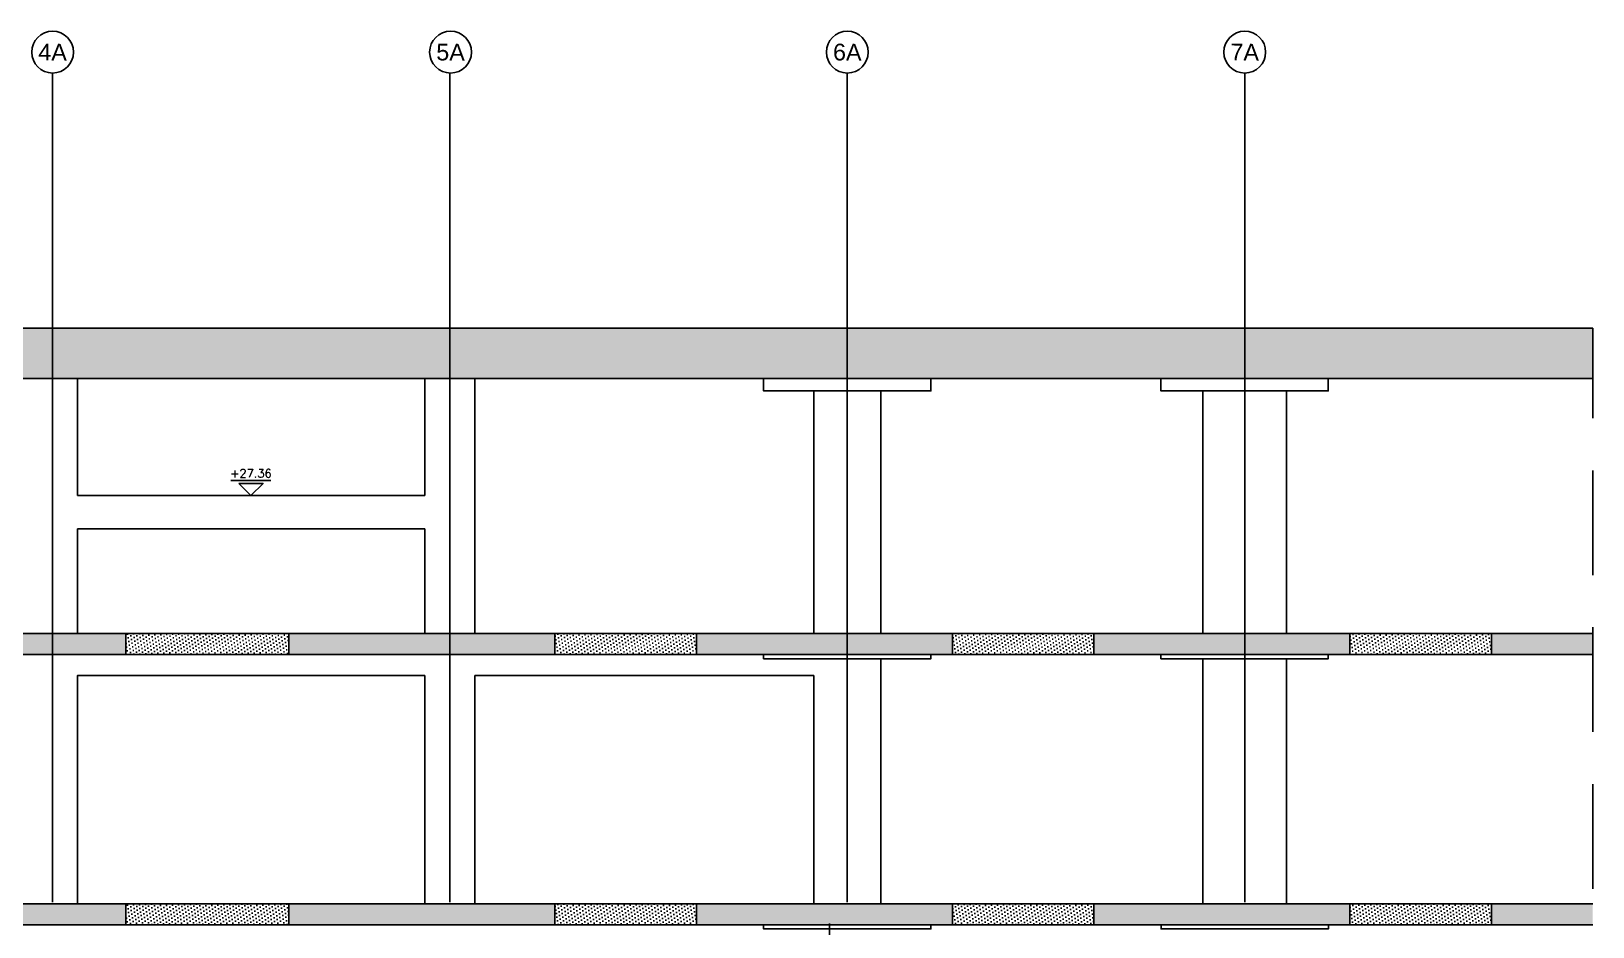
# Model space of a CAD drawing. Header units: millimetres. Extents: x 400382 to 401267, y 4543945 to 4544126.
# Drawn here: x 401090.51 to 401127.84, y 4543983.55 to 4544004.96 of the extents above; entities that cross this region are included whole.
import ezdxf
from ezdxf.enums import TextEntityAlignment as Align

# ---------------------------------------------------------------- set-up
doc = ezdxf.new("R2010")
doc.units = ezdxf.units.MM
for name, pattern in [('AKS', [3, 2.5, -0.25, 0, -0.25]), ('CIZGI', [0.4, 0.25, -0.15]), ('CONTINU', [0]), ('HIDDEN', [0.375, 0.25, -0.125])]:
    doc.linetypes.add(name, pattern=pattern)
for name, color, linetype in [('aks prota', 2, 'AKS'), ('caks prota', 4, 'Continuous'), ('görünüş prota', 4, 'Continuous'), ('kesik prota', 2, 'CIZGI'), ('kesit prota', 1, 'Continuous'), ('kesit tarama prota', 252, 'Continuous'), ('kot prota', 4, 'Continuous'), ('merdiven prota', 2, 'Continuous'), ('PRT-CST-rc_level', 6, 'Continuous'), ('PRT-CST-rc_levermark', 4, 'Continuous'), ('st_s_ölçü', 4, 'Continuous'), ('taks prota', 7, 'Continuous'), ('temel prota', 6, 'Continuous'), ('ölçü prota', 4, 'Continuous')]:
    doc.layers.add(name, color=color, linetype=linetype)
doc.styles.add('OLCU', font='romanstw.shx')
doc.styles.get("Standard").update_dxf_attribs({"font": 'Arial.ttf'})
doc.styles.add('TAKS', font='Arial Unicode.ttf')
doc.dimstyles.new('1-100', dxfattribs={"dimscale": 0.5, "dimtxt": 2, "dimasz": 7.5, "dimexe": 3, "dimexo": 5, "dimgap": 5, "dimtad": 3, "dimdec": 1, "dimlfac": 2, "dimzin": 9, "dimdsep": 46, "dimtxsty": 'Standard', "dimblk": 'OBLIQUE', "dimcen": 0.09, "dimclrd": 3, "dimclre": 3, "dimclrt": 1, "dimadec": 3, "dimazin": 0, "dimtfac": 1, "dimtdec": 1, "dimtofl": 0, "dimtmove": 0, "dimatfit": 3, "dimfxl": 4, "dimtolj": 1, "dimtzin": 0, "dimarcsym": 0})
pattern_1 = [(36, (400969.83751, 4543653.065206), (-0.014547592, 0.087543451), [0, -0.079375])]

# ---------------------------------------------------------------- blocks, each defined once
blk = doc.blocks.new('_Oblique')
at = {"layer": 'st_s_ölçü', "lineweight": -2}
blk.add_line((-0.5, -0.5), (0.5, 0.5), dxfattribs=at)
blk = doc.blocks.new('*D102')
at = {"layer": 'Defpoints', "color": 0, "transparency": 16777216}
for p in [(401109.595, 4543969.307), (401109.917, 4543969.307), (401109.917, 4543967.807)]:
    blk.add_point(p, dxfattribs=at)
at = {"layer": 'temel prota', "color": 3, "lineweight": -2, "transparency": 16777216}
for p, q in [((401109.595, 4543969.307), (401109.595, 4543983.623)), ((401109.595, 4543969.307), (401108.095, 4543969.307)), ((401109.595, 4543967.807), (401108.095, 4543967.807)), ((401109.595, 4543967.807), (401109.595, 4543964.057))]:
    blk.add_line(p, q, dxfattribs=at)
at = {"layer": 'temel prota', "color": 3, "lineweight": -2, "transparency": 16777216, "xscale": 3.75, "yscale": 3.75, "zscale": 3.75}
for p, rotation in [((401109.595, 4543969.307), 270), ((401109.595, 4543967.807), 90)]:
    blk.add_blockref('_Oblique', p, dxfattribs=dict(at, rotation=rotation))
at = {"layer": 'temel prota', "color": 1, "transparency": 16777216, "insert": (401106.584, 4543980.215), "char_height": 1, "attachment_point": 5, "rotation": 90}
blk.add_mtext('\\A1;3.0', dxfattribs=at)
blk = doc.blocks.new('KOTK5')
at = {"layer": 'PRT-CST-rc_levermark'}
blk.add_line((217, 160), (-213, 160), dxfattribs=at)
blk.add_lwpolyline([(130, 130), (-130, 130), (0, 0)], close=True, dxfattribs=at)
at = {"layer": 'PRT-CST-rc_level', "style": 'OLCU'}
blk.add_attdef('000.00', text='', height=90, dxfattribs=at).set_placement((0, 193), align=Align.CENTER)

msp = doc.modelspace()

# ---------------------------------------------------------------- hatches: boundary and pattern name
at = {"layer": 'kesit tarama prota'}
h = msp.add_hatch(color=256, dxfattribs=at)
h.dxf.hatch_style = 1
h.paths.add_polyline_path([(401069.77083, 4543997.85699), (401069.77083, 4543997.15699), (401069.37083, 4543997.15699), (401069.37083, 4543996.65699), (401127.84038, 4543996.65699), (401127.84038, 4543997.85699)])
h = msp.add_hatch(color=256, dxfattribs=at)
h.dxf.hatch_style = 1
h.paths.add_polyline_path([(401092.77069, 4543990.55699), (401088.37083, 4543990.55699), (401088.37083, 4543990.05699), (401092.77069, 4543990.05699)])
h = msp.add_hatch(dxfattribs=at)
h.set_pattern_fill('DOTS', color=2, scale=0.05, angle=36)
h.set_pattern_definition(pattern_1)
h.paths.add_polyline_path([(401096.67083, 4543990.55699), (401092.77069, 4543990.55699), (401092.77069, 4543990.05699), (401096.67083, 4543990.05699)])
h = msp.add_hatch(color=256, dxfattribs=at)
h.dxf.hatch_style = 1
h.paths.add_polyline_path([(401103.03326, 4543990.55699), (401096.67083, 4543990.55699), (401096.67083, 4543990.05699), (401103.03326, 4543990.05699)])
h = msp.add_hatch(dxfattribs=at)
h.set_pattern_fill('DOTS', color=2, scale=0.05, angle=36)
h.set_pattern_definition([(36, (400969.83751, 4543659.525206), (-0.014547592, 0.087543451), [0, -0.079375])])
h.paths.add_polyline_path([(401106.41667, 4543990.55699), (401103.03326, 4543990.55699), (401103.03326, 4543990.05699), (401106.41667, 4543990.05699)])
h = msp.add_hatch(color=256, dxfattribs=at)
h.dxf.hatch_style = 1
h.paths.add_polyline_path([(401112.53329, 4543990.55699), (401106.41667, 4543990.55699), (401106.41667, 4543990.05699), (401112.53329, 4543990.05699)])
h = msp.add_hatch(dxfattribs=at)
h.set_pattern_fill('DOTS', color=2, scale=0.05, angle=36)
h.set_pattern_definition(pattern_1)
h.paths.add_polyline_path([(401115.91666, 4543990.55699), (401112.53329, 4543990.55699), (401112.53329, 4543990.05699), (401115.91666, 4543990.05699)])
h = msp.add_hatch(color=256, dxfattribs=at)
h.dxf.hatch_style = 1
h.paths.add_polyline_path([(401122.03329, 4543990.55699), (401115.91666, 4543990.55699), (401115.91666, 4543990.05699), (401122.03329, 4543990.05699)])
h = msp.add_hatch(dxfattribs=at)
h.set_pattern_fill('DOTS', color=2, scale=0.05, angle=36)
h.set_pattern_definition(pattern_1)
h.paths.add_polyline_path([(401125.41667, 4543990.55699), (401122.03329, 4543990.55699), (401122.03329, 4543990.05699), (401125.41667, 4543990.05699)])
h = msp.add_hatch(color=256, dxfattribs=at)
h.dxf.hatch_style = 1
h.paths.add_polyline_path([(401127.84038, 4543990.55699), (401125.41667, 4543990.55699), (401125.41667, 4543990.05699), (401127.84038, 4543990.05699)])
h = msp.add_hatch(color=256, dxfattribs=at)
h.dxf.hatch_style = 1
h.paths.add_polyline_path([(401085.02083, 4543984.09699), (401086.22083, 4543984.09699), (401086.22083, 4543983.09699), (401085.02083, 4543983.09699)])
h.paths.add_polyline_path([(401092.77069, 4543984.09699), (401088.37083, 4543984.09699), (401088.37083, 4543983.59699), (401092.77069, 4543983.59699)])
h = msp.add_hatch(dxfattribs=at)
h.set_pattern_fill('DOTS', color=2, scale=0.05, angle=36)
h.set_pattern_definition(pattern_1)
h.paths.add_polyline_path([(401096.67083, 4543984.09699), (401092.77069, 4543984.09699), (401092.77069, 4543983.59699), (401096.67083, 4543983.59699)])
h = msp.add_hatch(color=256, dxfattribs=at)
h.dxf.hatch_style = 1
h.paths.add_polyline_path([(401103.03326, 4543984.09699), (401096.67083, 4543984.09699), (401096.67083, 4543983.59699), (401103.03326, 4543983.59699)])
h = msp.add_hatch(dxfattribs=at)
h.set_pattern_fill('DOTS', color=2, scale=0.05, angle=36)
h.set_pattern_definition(pattern_1)
h.paths.add_polyline_path([(401106.41667, 4543984.09699), (401103.03326, 4543984.09699), (401103.03326, 4543983.59699), (401106.41667, 4543983.59699)])
h = msp.add_hatch(color=256, dxfattribs=at)
h.dxf.hatch_style = 1
h.paths.add_polyline_path([(401112.53329, 4543984.09699), (401106.41667, 4543984.09699), (401106.41667, 4543983.59699), (401112.53329, 4543983.59699)])
h = msp.add_hatch(dxfattribs=at)
h.set_pattern_fill('DOTS', color=2, scale=0.05, angle=36)
h.set_pattern_definition(pattern_1)
h.paths.add_polyline_path([(401115.91666, 4543984.09699), (401112.53329, 4543984.09699), (401112.53329, 4543983.59699), (401115.91666, 4543983.59699)])
h = msp.add_hatch(color=256, dxfattribs=at)
h.dxf.hatch_style = 1
h.paths.add_polyline_path([(401122.03329, 4543984.09699), (401115.91666, 4543984.09699), (401115.91666, 4543983.59699), (401122.03329, 4543983.59699)])
h = msp.add_hatch(dxfattribs=at)
h.set_pattern_fill('DOTS', color=2, scale=0.05, angle=36)
h.set_pattern_definition(pattern_1)
h.paths.add_polyline_path([(401125.41667, 4543984.09699), (401122.03329, 4543984.09699), (401122.03329, 4543983.59699), (401125.41667, 4543983.59699)])
h = msp.add_hatch(color=256, dxfattribs=at)
h.dxf.hatch_style = 1
h.paths.add_polyline_path([(401127.84038, 4543984.09699), (401125.41667, 4543984.09699), (401125.41667, 4543983.59699), (401127.84038, 4543983.59699)])

# ---------------------------------------------------------------- linework, layer by layer
at = {"layer": 'aks prota', "ltscale": 10}
for p, q in [((401091.02083, 4543954.03487), (401091.02083, 4544003.95834)), ((401100.52083, 4543954.03487), (401100.52083, 4544003.95834)), ((401110.02083, 4543954.03487), (401110.02083, 4544003.95834)), ((401119.52083, 4543954.03487), (401119.52083, 4544003.95834))]:
    msp.add_line(p, q, dxfattribs=at)
at = {"layer": 'caks prota', "ltscale": 0.05}
for centre in [(401091.02437, 4544004.45833), (401100.53709, 4544004.45834), (401110.02083, 4544004.45834), (401119.52083, 4544004.45834)]:
    msp.add_circle(centre, 0.5, dxfattribs=at)
at = {"layer": 'görünüş prota'}
for p, q in [((401091.62083, 4543993.85786), (401091.62083, 4543996.65699)), ((401099.92083, 4543993.85786), (401099.92083, 4543996.65699)), ((401101.12083, 4543990.55699), (401101.12083, 4543996.65699)), ((401109.22083, 4543990.55699), (401109.22083, 4543996.35699)), ((401110.82083, 4543990.55699), (401110.82083, 4543996.35699)), ((401118.52083, 4543990.55699), (401118.52083, 4543996.35699)), ((401120.52083, 4543990.55699), (401120.52083, 4543996.35699)), ((401091.62083, 4543990.55699), (401091.62083, 4543993.05786)), ((401099.92083, 4543990.55699), (401099.92083, 4543993.05786)), ((401110.82083, 4543984.09699), (401110.82083, 4543989.95699)), ((401118.52083, 4543984.09699), (401118.52083, 4543989.95699)), ((401120.52083, 4543984.09699), (401120.52083, 4543989.95699)), ((401099.92083, 4543984.09699), (401099.92083, 4543989.55699)), ((401101.12083, 4543984.09699), (401101.12083, 4543989.55699)), ((401109.22083, 4543984.09699), (401109.22083, 4543989.55699))]:
    msp.add_line(p, q, dxfattribs=at)
for points in [[(401108.02024, 4543996.65699), (401108.02024, 4543996.35699), (401112.02024, 4543996.35699), (401112.02024, 4543996.65699)], [(401117.51881, 4543996.65699), (401117.51881, 4543996.35699), (401121.51881, 4543996.35699), (401121.51881, 4543996.65699)], [(401092.77069, 4543990.55699), (401096.67083, 4543990.55699)], [(401103.03326, 4543990.55699), (401106.41667, 4543990.55699)], [(401115.91666, 4543990.55699), (401112.53329, 4543990.55699)], [(401122.03329, 4543990.55699), (401125.41667, 4543990.55699)], [(401096.67083, 4543990.05699), (401092.77069, 4543990.05699)], [(401106.41667, 4543990.05699), (401103.03326, 4543990.05699)], [(401108.01819, 4543990.05699), (401108.01819, 4543989.95699), (401112.01819, 4543989.95699), (401112.01819, 4543990.05699)], [(401112.53329, 4543990.05699), (401115.91666, 4543990.05699)], [(401117.51881, 4543990.05699), (401117.51881, 4543989.95699), (401121.51881, 4543989.95699), (401121.51881, 4543990.05699)], [(401125.41667, 4543990.05699), (401122.03329, 4543990.05699)], [(401091.62083, 4543984.09699), (401091.62083, 4543989.55699), (401099.92083, 4543989.55699)], [(401101.12083, 4543989.55699), (401109.22083, 4543989.55699)], [(401096.67083, 4543984.09699), (401092.77069, 4543984.09699)], [(401103.03326, 4543984.09699), (401106.41667, 4543984.09699)], [(401115.91666, 4543984.09699), (401112.53329, 4543984.09699)], [(401122.03329, 4543984.09699), (401125.41667, 4543984.09699)], [(401092.77069, 4543983.59699), (401096.67083, 4543983.59699)], [(401106.41667, 4543983.59699), (401103.03326, 4543983.59699)], [(401108.02024, 4543983.59699), (401108.02024, 4543983.49699), (401112.02024, 4543983.49699), (401112.02024, 4543983.59699)], [(401112.53329, 4543983.59699), (401115.91666, 4543983.59699)], [(401117.52086, 4543983.59699), (401117.52086, 4543983.49699), (401121.52086, 4543983.49699), (401121.52086, 4543983.59699)], [(401125.41667, 4543983.59699), (401122.03329, 4543983.59699)]]:
    msp.add_lwpolyline(points, dxfattribs=at)
at = {"layer": 'kesik prota', "linetype": 'HIDDEN', "ltscale": 10}
msp.add_lwpolyline([(401127.84038, 4543958.20699), (401127.84038, 4543997.85699)], dxfattribs=at)
at = {"layer": 'kesit prota', "color": 1}
for p, q in [((401069.77083, 4543997.85699), (401127.84038, 4543997.85699)), ((401088.37083, 4543990.55699), (401092.77069, 4543990.55699)), ((401092.77069, 4543990.55699), (401092.77069, 4543990.05699)), ((401096.67083, 4543990.55699), (401103.03326, 4543990.55699)), ((401096.67083, 4543990.55699), (401096.67083, 4543990.05699)), ((401103.03326, 4543990.05699), (401103.03326, 4543990.55699)), ((401106.41667, 4543990.55699), (401106.41667, 4543990.05699)), ((401106.41667, 4543990.55699), (401112.53329, 4543990.55699)), ((401112.53329, 4543990.05699), (401112.53329, 4543990.55699)), ((401115.91666, 4543990.55699), (401122.03329, 4543990.55699)), ((401115.91666, 4543990.05699), (401115.91666, 4543990.55699)), ((401122.03329, 4543990.05699), (401122.03329, 4543990.55699)), ((401125.41667, 4543990.55699), (401127.84038, 4543990.55699)), ((401125.41667, 4543990.05699), (401125.41667, 4543990.55699)), ((401088.37083, 4543990.05699), (401092.77069, 4543990.05699)), ((401096.67083, 4543990.05699), (401103.03326, 4543990.05699)), ((401106.41667, 4543990.05699), (401112.53329, 4543990.05699)), ((401115.91666, 4543990.05699), (401122.03329, 4543990.05699)), ((401125.41667, 4543990.05699), (401127.84038, 4543990.05699)), ((401092.77069, 4543984.09699), (401092.77069, 4543983.59699)), ((401096.67083, 4543984.09699), (401103.03326, 4543984.09699)), ((401096.67083, 4543984.09699), (401096.67083, 4543983.59699)), ((401096.67083, 4543984.09699), (401096.67083, 4543983.59699)), ((401103.03326, 4543983.59699), (401103.03326, 4543984.09699)), ((401106.41667, 4543984.09699), (401112.53329, 4543984.09699)), ((401106.41667, 4543984.09699), (401106.41667, 4543983.59699)), ((401112.53329, 4543983.59699), (401112.53329, 4543984.09699)), ((401115.91666, 4543984.09699), (401122.03329, 4543984.09699)), ((401115.91666, 4543984.09699), (401115.91666, 4543983.59699)), ((401122.03329, 4543983.59699), (401122.03329, 4543984.09699)), ((401125.41667, 4543984.09699), (401127.84038, 4543984.09699)), ((401125.41667, 4543983.59699), (401125.41667, 4543984.09699)), ((401096.67083, 4543983.59699), (401103.03326, 4543983.59699)), ((401106.41667, 4543983.59699), (401112.53329, 4543983.59699)), ((401115.91666, 4543983.59699), (401122.03329, 4543983.59699)), ((401125.41667, 4543983.59699), (401127.84038, 4543983.59699))]:
    msp.add_line(p, q, dxfattribs=at)
at = {"layer": 'kesit prota'}
for points in [[(401127.84038, 4543996.65699), (401069.37083, 4543996.65699), (401069.37083, 4543997.15699), (401069.77083, 4543997.15699), (401069.77083, 4543997.85699)], [(401092.77069, 4543984.09699), (401088.37083, 4543984.09699), (401088.37083, 4543983.59699), (401092.77069, 4543983.59699), (401092.77069, 4543984.09699)]]:
    msp.add_lwpolyline(points, dxfattribs=at)
at = {"layer": 'merdiven prota', "color": 5}
for p, q in [((401103.03326, 4543984.09699), (401103.03326, 4543983.59699)), ((401106.41667, 4543983.59699), (401106.41667, 4543984.09699))]:
    msp.add_line(p, q, dxfattribs=at)
at = {"layer": 'ölçü prota'}
for points in [[(401091.62083, 4543993.85786), (401099.92083, 4543993.85786)], [(401091.62083, 4543993.05786), (401099.92083, 4543993.05786)]]:
    msp.add_lwpolyline(points, dxfattribs=at)

# ---------------------------------------------------------------- block references
at = {"layer": 'kot prota', "linetype": 'CONTINU', "ltscale": 0.1}
ref = msp.add_blockref('KOTK5', (401095.76476, 4543993.85786), dxfattribs=dict(at, xscale=-0.002222222222222222, yscale=0.002222222222222222, zscale=0.002222222222222222))
ref.add_attrib('000.00', '+27.36', dxfattribs={"layer": 'PRT-CST-rc_level', "height": 0.2, "style": 'OLCU'}).set_placement((401095.76476, 4543994.28706), align=Align.CENTER)

# ---------------------------------------------------------------- texts
at = {"layer": 'taks prota', "style": 'TAKS'}
for s, p in [('4A', (401091.02437, 4544004.45833)), ('5A', (401100.53709, 4544004.45834)), ('6A', (401110.02083, 4544004.45834)), ('7A', (401119.52083, 4544004.45834))]:
    msp.add_text(s, height=0.4, rotation=359.505167, dxfattribs=at).set_placement(p, align=Align.MIDDLE_CENTER)

# ---------------------------------------------------------------- dimensions: what is measured, and where the dimension line sits
at = {"layer": 'temel prota'}
dim = msp.add_linear_dim(base=(401109.59517, 4543969.30699), p1=(401109.91681, 4543967.80699), p2=(401109.91681, 4543969.30699), angle=90, dimstyle='1-100', override={"dimzin": 0, "dimfxl": 0.35, "dimfxlon": 1}, dxfattribs=at)
dim.commit()
dim.dimension.update_dxf_attribs({"geometry": '*D102', "text_midpoint": (401106.58425, 4543980.21524)})

doc.saveas('drawing.dxf')
